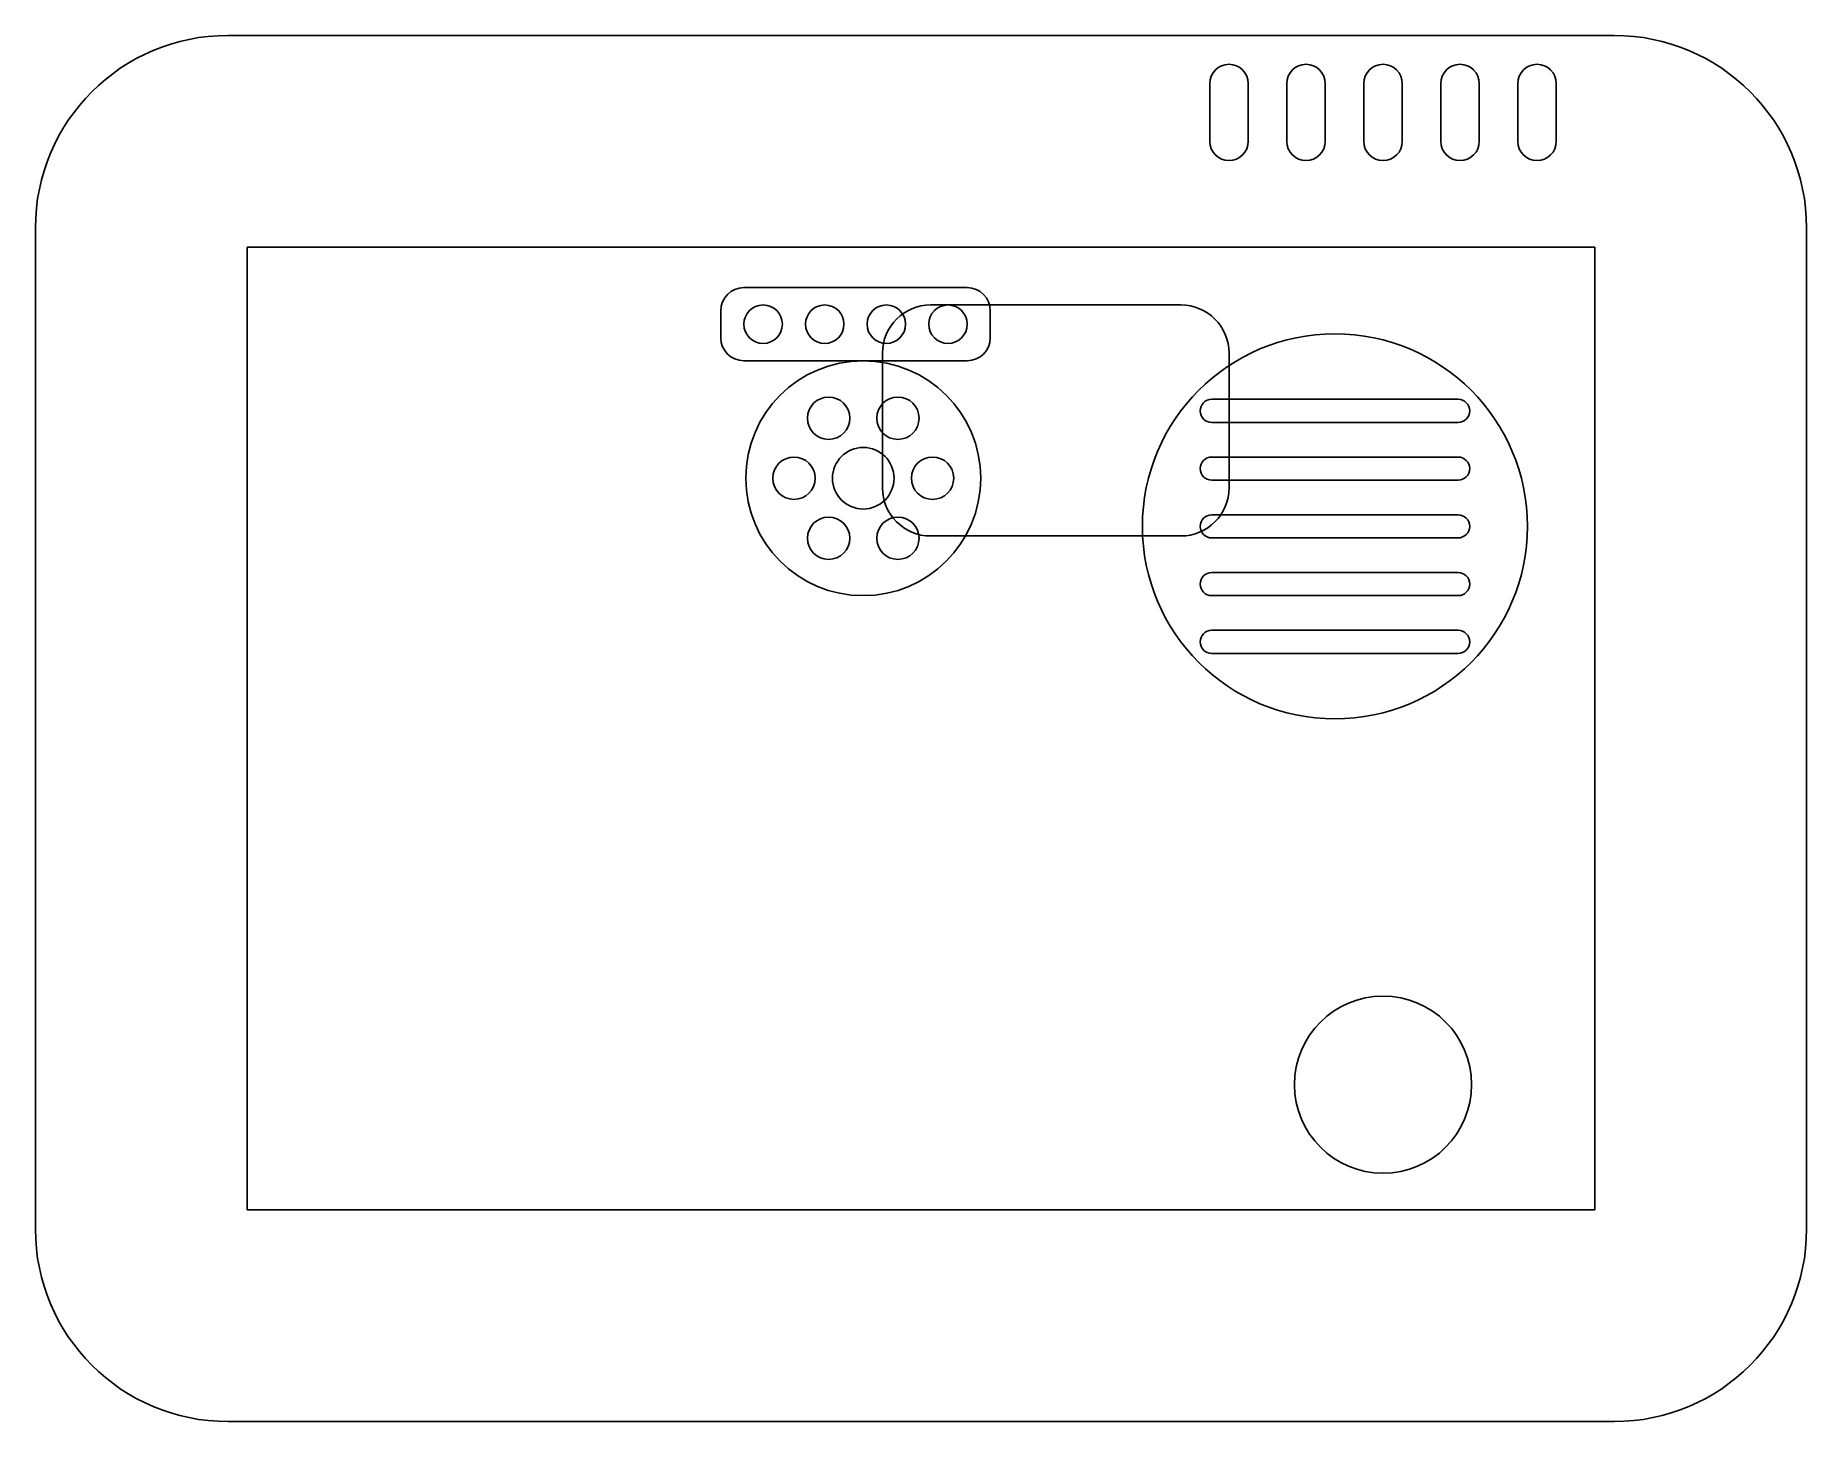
# Model space of a CAD drawing. Extents: x -46 to 46, y -36 to 36.
import ezdxf

# ---------------------------------------------------------------- set-up
doc = ezdxf.new("R2010")
doc.units = 0

msp = doc.modelspace()

# ---------------------------------------------------------------- linework, layer by layer
at = {"layer": 'ACOUSTIC_GRILL'}
for centre, radius in [((-4.8, 16.118), 1.1), ((-1.2, 16.118), 1.1), ((-6.6, 13), 1.1), ((-3, 13), 1.6), ((0.6, 13), 1.1), ((-4.8, 9.882), 1.1), ((-1.2, 9.882), 1.1)]:
    msp.add_circle(centre, radius, dxfattribs=at)
at = {"layer": 'BUTTON_CUTOUT'}
for p, q in [((13.5, 22), (0.5, 22)), ((-2, 19.5), (-2, 12.5)), ((16, 12.5), (16, 19.5)), ((0.5, 10), (13.5, 10))]:
    msp.add_line(p, q, dxfattribs=at)
for centre, start, end in [((0.5, 19.5), 90, 180), ((13.5, 19.5), 0, 90), ((0.5, 12.5), 180, 270), ((13.5, 12.5), 270, 360)]:
    msp.add_arc(centre, 2.5, start, end, dxfattribs=at)
at = {"layer": 'CO_DIFFUSION_LOUVERS'}
for p, q in [((27.9, 17.1), (15.1, 17.1)), ((14.5, 16.5), (14.5, 16.5)), ((15.1, 15.9), (27.9, 15.9)), ((28.5, 16.5), (28.5, 16.5)), ((27.9, 14.1), (15.1, 14.1)), ((14.5, 13.5), (14.5, 13.5)), ((15.1, 12.9), (27.9, 12.9)), ((28.5, 13.5), (28.5, 13.5)), ((27.9, 11.1), (15.1, 11.1)), ((14.5, 10.5), (14.5, 10.5)), ((28.5, 10.5), (28.5, 10.5)), ((15.1, 9.9), (27.9, 9.9)), ((14.5, 7.5), (14.5, 7.5)), ((27.9, 8.1), (15.1, 8.1)), ((28.5, 7.5), (28.5, 7.5)), ((15.1, 6.9), (27.9, 6.9)), ((27.9, 5.1), (15.1, 5.1)), ((14.5, 4.5), (14.5, 4.5)), ((15.1, 3.9), (27.9, 3.9)), ((28.5, 4.5), (28.5, 4.5))]:
    msp.add_line(p, q, dxfattribs=at)
for centre, start, end in [((15.1, 16.5), 90, 180), ((27.9, 16.5), 0, 90), ((15.1, 16.5), 180, 270), ((27.9, 16.5), 270, 360), ((15.1, 13.5), 90, 180), ((27.9, 13.5), 0, 90), ((15.1, 13.5), 180, 270), ((27.9, 13.5), 270, 360), ((15.1, 10.5), 90, 180), ((27.9, 10.5), 0, 90), ((15.1, 10.5), 180, 270), ((27.9, 10.5), 270, 360), ((15.1, 7.5), 90, 180), ((15.1, 7.5), 180, 270), ((27.9, 7.5), 0, 90), ((27.9, 7.5), 270, 360), ((15.1, 4.5), 90, 180), ((27.9, 4.5), 0, 90), ((15.1, 4.5), 180, 270), ((27.9, 4.5), 270, 360)]:
    msp.add_arc(centre, 0.6, start, end, dxfattribs=at)
at = {"layer": 'CONSTRUCTION'}
for centre, radius in [((21.5, 10.5), 10), ((-3, 13), 6.1), ((24, -18.5), 4.6)]:
    msp.add_circle(centre, radius, dxfattribs=at)
at = {"layer": 'LIGHT_PIPE'}
for centre in [(-8.2, 21), (-5, 21), (-1.8, 21), (1.4, 21)]:
    msp.add_circle(centre, 1, dxfattribs=at)
at = {"layer": 'LIGHT_PIPE_POCKET'}
for p, q in [((2.4, 22.9), (-9.2, 22.9)), ((-10.4, 21.7), (-10.4, 20.3)), ((3.6, 20.3), (3.6, 21.7)), ((-9.2, 19.1), (2.4, 19.1))]:
    msp.add_line(p, q, dxfattribs=at)
for centre, start, end in [((-9.2, 21.7), 90, 180), ((2.4, 21.7), 0, 90), ((-9.2, 20.3), 180, 270), ((2.4, 20.3), 270, 360)]:
    msp.add_arc(centre, 1.2, start, end, dxfattribs=at)
at = {"layer": 'LPG_EXHAUST_VENTS'}
for p, q in [((16, 34.5), (16, 34.5)), ((20, 34.5), (20, 34.5)), ((24, 34.5), (24, 34.5)), ((28, 34.5), (28, 34.5)), ((32, 34.5), (32, 34.5)), ((15, 33.5), (15, 30.5)), ((17, 30.5), (17, 33.5)), ((19, 33.5), (19, 30.5)), ((21, 30.5), (21, 33.5)), ((23, 33.5), (23, 30.5)), ((25, 30.5), (25, 33.5)), ((27, 33.5), (27, 30.5)), ((29, 30.5), (29, 33.5)), ((31, 33.5), (31, 30.5)), ((33, 30.5), (33, 33.5)), ((16, 29.5), (16, 29.5)), ((20, 29.5), (20, 29.5)), ((24, 29.5), (24, 29.5)), ((28, 29.5), (28, 29.5)), ((32, 29.5), (32, 29.5))]:
    msp.add_line(p, q, dxfattribs=at)
for centre, start, end in [((16, 33.5), 90, 180), ((16, 33.5), 0, 90), ((20, 33.5), 90, 180), ((20, 33.5), 0, 90), ((24, 33.5), 90, 180), ((24, 33.5), 0, 90), ((28, 33.5), 90, 180), ((28, 33.5), 0, 90), ((32, 33.5), 90, 180), ((32, 33.5), 0, 90), ((16, 30.5), 180, 270), ((16, 30.5), 270, 360), ((20, 30.5), 180, 270), ((20, 30.5), 270, 360), ((24, 30.5), 180, 270), ((24, 30.5), 270, 360), ((28, 30.5), 180, 270), ((28, 30.5), 270, 360), ((32, 30.5), 180, 270), ((32, 30.5), 270, 360)]:
    msp.add_arc(centre, 1, start, end, dxfattribs=at)
at = {"layer": 'OUTLINE'}
for p, q in [((36, 36), (-36, 36)), ((-46, 26), (-46, -26)), ((46, -26), (46, 26)), ((-36, -36), (36, -36))]:
    msp.add_line(p, q, dxfattribs=at)
for centre, start, end in [((-36, 26), 90, 180), ((36, 26), 0, 90), ((-36, -26), 180, 270), ((36, -26), 270, 360)]:
    msp.add_arc(centre, 10, start, end, dxfattribs=at)
at = {"layer": 'PCB_KEEPOUT'}
for p, q in [((35, 25), (-35, 25)), ((-35, 25), (-35, -25)), ((35, -25), (35, 25)), ((-35, -25), (35, -25))]:
    msp.add_line(p, q, dxfattribs=at)

doc.saveas('drawing.dxf')
